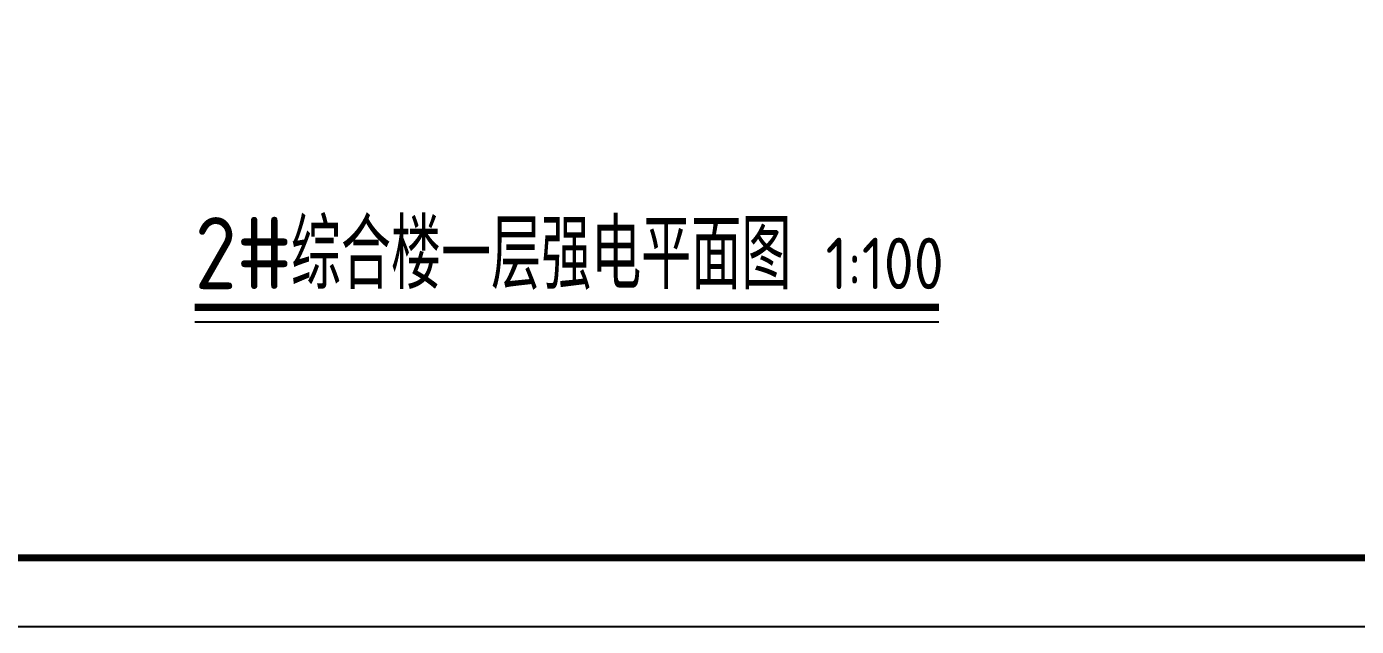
# Model space of a CAD drawing. Extents: x -9422388 to 15610651, y -1992469 to 953794.
# Drawn here: x -2953531 to -2934157, y -224770 to -216030 of the extents above; entities that cross this region are included whole.
import ezdxf

# ---------------------------------------------------------------- set-up
doc = ezdxf.new("R2010")
doc.units = 0
doc.header["$LTSCALE"] = 1000
doc.layers.add('A-ANNO-IDEN', color=3, linetype='Continuous')
doc.layers.add('PUB_TITLE', color=4, linetype='Continuous')
doc.styles.get("Standard").update_dxf_attribs({"font": 'gbenor.shx', "bigfont": 'gbcbig.shx'})

msp = doc.modelspace()

# ---------------------------------------------------------------- linework, layer by layer
at = {"layer": 'A-ANNO-IDEN', "const_width": 105}
msp.add_lwpolyline([(-2951080.6922, -220121.75296), (-2940240.09369, -220121.75296)], dxfattribs=at)
at = {"layer": 'A-ANNO-IDEN'}
msp.add_lwpolyline([(-2951080.6922, -220331.75296), (-2940240.09369, -220331.75296)], dxfattribs=at)
at = {"layer": 'PUB_TITLE'}
msp.add_lwpolyline([(-2997074.25692, -224769.87898), (-2891974.25692, -224769.87898), (-2891974.25692, -165369.87898), (-2997074.25692, -165369.87898)], close=True, dxfattribs=at)
at = {"layer": 'PUB_TITLE', "const_width": 100}
msp.add_lwpolyline([(-2994574.25692, -223769.87898), (-2892974.25692, -223769.87898), (-2892974.25692, -166369.87898), (-2994574.25692, -166369.87898)], close=True, dxfattribs=at)

# ---------------------------------------------------------------- texts
at = {"layer": 'A-ANNO-IDEN', "color": 7}
for s, height, p in [('综合楼一层强电平面图', 1012.765957, (-2949680.6922, -219855.9019)), ('2#', 1050, (-2951080.6922, -219855.9019)), ('1:100', 750, (-2941890.58581, -219855.9019))]:
    msp.add_text(s, height=height, dxfattribs=at).set_placement(p)

doc.saveas('drawing.dxf')
